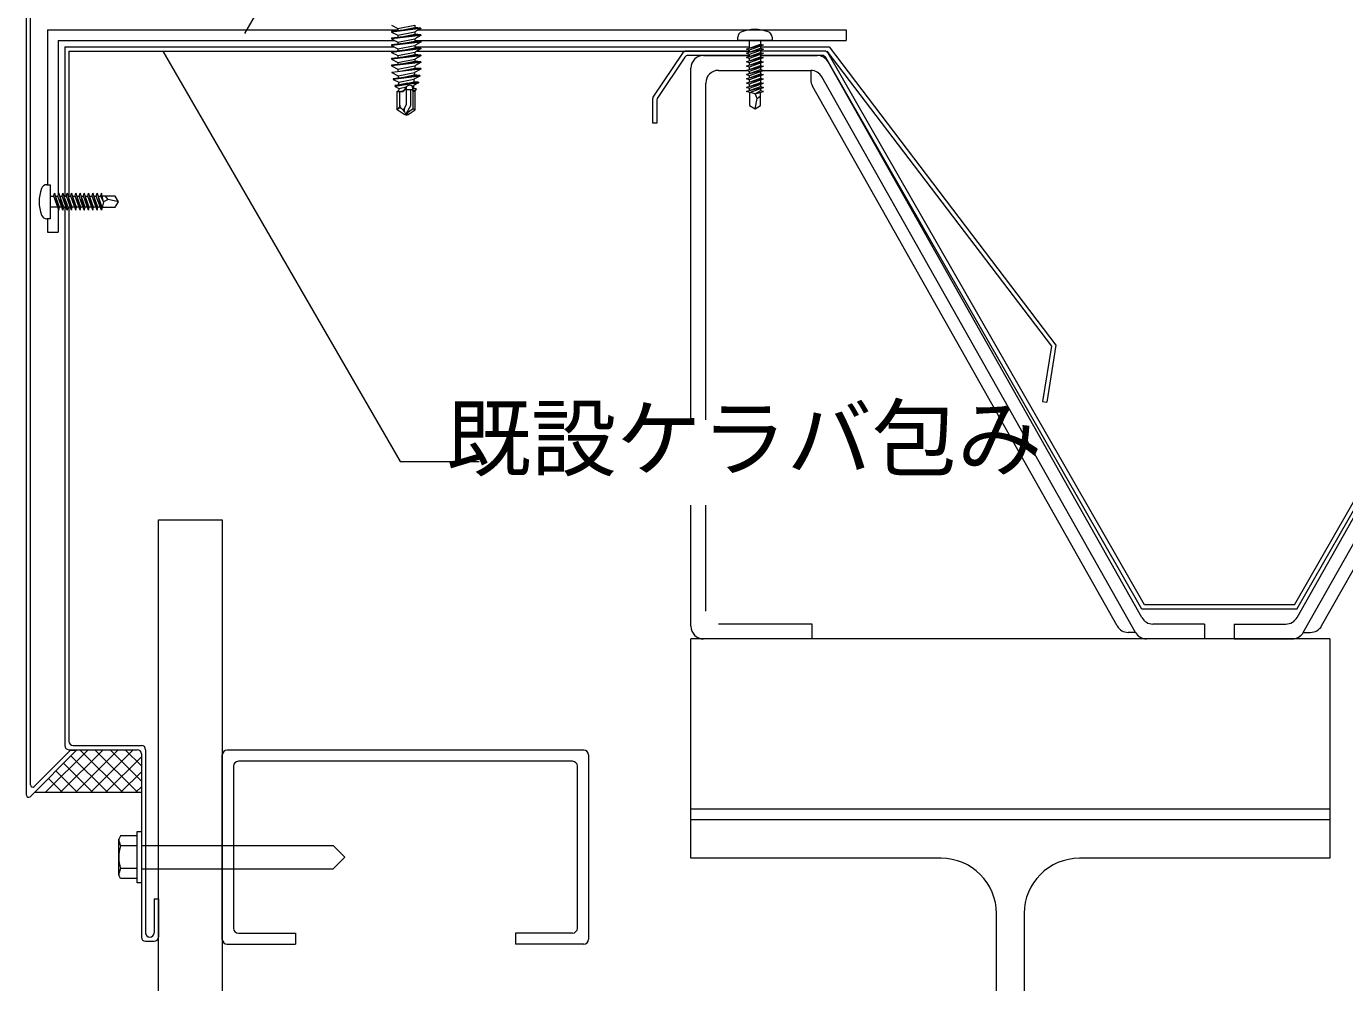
# Model space of a CAD drawing. Units: millimetres, scale not verified. Extents: x -675 to 675, y -471 to 460.
# Drawn here: x -359.3 to -49.9, y -89.6 to 134.9 of the extents above; entities that cross this region are included whole.
import ezdxf
from ezdxf.enums import TextEntityAlignment as Align

# ---------------------------------------------------------------- set-up
doc = ezdxf.new("R2010")
doc.units = ezdxf.units.MM
doc.header["$LTSCALE"] = 5
for name, color, linetype, lineweight in [('1-0_芯・寸法線', 7, 'Continuous', 9), ('1-2_ハッチング', 7, 'Continuous', 9), ('1-5_ＦＬ鋼板・ディスク', 7, 'Continuous', 9), ('1-6_アンカー類', 4, 'Continuous', 9), ('1-7_設備', 7, 'Continuous', 9), ('1-8_下地など', 7, 'Continuous', 9), ('1-9_下地鋼板', 1, 'Continuous', 9), ('1-A_元図・躯体', 7, 'Continuous', 9), ('1-B_その他', 4, 'Continuous', 9), ('1-C_アンカー類2', 7, 'Continuous', 9)]:
    doc.layers.add(name, color=color, linetype=linetype, lineweight=lineweight)
doc.styles.add('ＭＳ ゴシック', font='')
doc.styles.get('ＭＳ ゴシック').set_extended_font_data('MS Gothic')

msp = doc.modelspace()

# ---------------------------------------------------------------- linework, layer by layer
at = {"layer": '1-0_芯・寸法線'}
for p, q in [((-308.063, 133.305), (-246.215, 240.194)), ((-327.341, 129.115), (-271.618, 32.812)), ((-271.618, 32.812), (-253.071, 32.812))]:
    msp.add_line(p, q, dxfattribs=at)
at = {"layer": '1-2_ハッチング'}
for p, q in [((-205.302, 128.675), (-212.13, 118.579)), ((-204.771, 127.675), (-211.13, 118.273)), ((-189.583, 129.115), (-204.474, 129.115)), ((-189.583, 128.115), (-203.943, 128.115)), ((-171.981, 129.115), (-186.983, 129.115)), ((-172.56, 128.115), (-186.983, 128.115)), ((-97.455, -1.885), (-171.693, 127.613)), ((-96.876, -0.885), (-171.113, 128.613)), ((-61.657, -0.885), (12.58, 128.613)), ((-61.078, -1.885), (13.16, 127.613)), ((-61.078, -1.885), (-97.455, -1.885)), ((-61.657, -0.885), (-96.876, -0.885))]:
    msp.add_line(p, q, dxfattribs=at)
msp.add_lwpolyline([(-211.302, 117.713), (-211.302, 112.226), (-212.302, 112.226), (-212.302, 118.019)], dxfattribs=at)
for centre, start, end in [((-204.474, 128.115), 90, 145.928), ((-203.943, 127.115), 90, 145.928), ((-172.56, 127.115), 29.824, 90), ((-171.981, 128.115), 29.824, 90), ((-211.302, 118.019), 145.928, 180), ((-210.302, 117.713), 145.928, 180)]:
    msp.add_arc(centre, 1, start, end, dxfattribs=at)
at = {"layer": '1-5_ＦＬ鋼板・ディスク'}
for p, q in [((-359.345, -45.583), (-359.345, 172.115)), ((-358.345, -43.169), (-358.345, 172.115)), ((-358.491, -45.936), (-347.594, -35.039)), ((-357.491, -43.522), (-349.008, -35.039)), ((-349.008, -35.039), (-347.594, -35.039))]:
    msp.add_line(p, q, dxfattribs=at)
for centre in [(-357.845, -43.169), (-358.845, -45.583)]:
    msp.add_arc(centre, 0.5, 180, 315, dxfattribs=at)
at = {"layer": '1-6_アンカー類'}
for p, q in [((-266.725, 134.556), (-273.625, 133.761)), ((-266.725, 134.406), (-273.625, 133.611)), ((-273.625, 133.761), (-273.625, 133.611)), ((-272.175, 134.43), (-272.175, 133.928)), ((-271.693, 133.984), (-268.175, 134.683)), ((-271.693, 132.394), (-268.175, 133.093)), ((-268.175, 135.225), (-268.175, 134.683)), ((-266.725, 134.556), (-268.175, 134.683)), ((-266.725, 134.406), (-268.175, 133.635)), ((-268.175, 133.635), (-268.175, 133.093)), ((-266.725, 132.966), (-268.175, 133.093)), ((-266.725, 134.556), (-266.725, 134.406)), ((-266.725, 132.966), (-273.625, 132.171)), ((-266.725, 132.816), (-273.625, 132.021)), ((-273.625, 132.171), (-273.625, 132.021)), ((-273.625, 132.021), (-272.175, 131.25)), ((-266.725, 131.376), (-273.625, 130.581)), ((-266.725, 131.226), (-273.625, 130.431)), ((-273.625, 130.581), (-273.625, 130.431)), ((-272.175, 132.84), (-272.175, 132.338)), ((-272.175, 131.25), (-268.175, 132.045)), ((-272.175, 131.25), (-272.175, 130.748)), ((-271.693, 130.804), (-268.175, 131.503)), ((-266.725, 132.816), (-268.175, 132.045)), ((-268.175, 132.045), (-268.175, 131.503)), ((-266.725, 131.376), (-268.175, 131.503)), ((-266.725, 131.226), (-268.175, 130.455)), ((-268.175, 130.455), (-268.175, 129.913)), ((-266.725, 132.966), (-266.725, 132.816)), ((-266.725, 131.376), (-266.725, 131.226)), ((-192.283, 131.615), (-192.289, 132.421)), ((-189.583, 129.864), (-189.583, 131.615)), ((-186.983, 131.615), (-186.983, 130.79)), ((-186.983, 130.366), (-186.983, 129.79)), ((-266.725, 129.786), (-273.625, 128.991)), ((-266.725, 129.636), (-273.625, 128.841)), ((-273.625, 128.991), (-273.625, 128.841)), ((-266.725, 128.196), (-273.625, 127.401)), ((-266.725, 128.046), (-273.625, 127.251)), ((-273.625, 127.401), (-273.625, 127.251)), ((-272.175, 129.66), (-272.175, 129.158)), ((-272.175, 128.07), (-272.175, 127.568)), ((-271.693, 129.214), (-268.175, 129.913)), ((-271.693, 127.624), (-268.175, 128.323)), ((-266.725, 129.786), (-268.175, 129.913)), ((-266.725, 129.636), (-268.175, 128.865)), ((-268.175, 128.865), (-268.175, 128.323)), ((-266.725, 128.196), (-268.175, 128.323)), ((-266.725, 128.046), (-268.175, 127.275)), ((-268.175, 127.275), (-268.175, 126.733)), ((-266.725, 129.786), (-266.725, 129.636)), ((-266.725, 128.196), (-266.725, 128.046)), ((-190.283, 129.615), (-189.583, 129.44)), ((-190.283, 128.615), (-189.583, 128.44)), ((-190.283, 127.615), (-189.583, 127.44)), ((-189.583, 128.864), (-189.583, 129.44)), ((-189.583, 127.864), (-189.583, 128.44)), ((-189.583, 126.864), (-189.583, 127.44)), ((-186.983, 129.366), (-186.983, 128.79)), ((-186.983, 128.366), (-186.983, 127.79)), ((-186.983, 127.366), (-186.983, 126.79)), ((-266.725, 126.606), (-273.625, 125.811)), ((-266.725, 126.456), (-273.625, 125.661)), ((-273.625, 125.811), (-273.625, 125.661)), ((-273.531, 124.221), (-269.563, 124.689)), ((-273.531, 124.221), (-273.531, 124.071)), ((-272.175, 126.48), (-272.175, 125.978)), ((-272.175, 124.89), (-272.175, 124.615)), ((-272.175, 124.615), (-272.155, 124.383)), ((-271.693, 126.034), (-268.175, 126.733)), ((-271.68, 124.44), (-270.831, 124.615)), ((-270.831, 124.615), (-268.175, 125.143)), ((-266.725, 125.016), (-269.563, 124.689)), ((-268.22, 124.071), (-268.264, 123.539)), ((-266.725, 124.866), (-268.22, 124.071)), ((-266.725, 126.606), (-268.175, 126.733)), ((-266.725, 126.456), (-268.175, 125.685)), ((-268.175, 125.685), (-268.175, 125.143)), ((-266.725, 125.016), (-268.175, 125.143)), ((-266.725, 126.606), (-266.725, 126.456)), ((-266.725, 125.016), (-266.725, 124.866)), ((-190.283, 126.615), (-189.583, 126.44)), ((-190.283, 125.615), (-189.583, 125.44)), ((-190.283, 124.615), (-189.583, 124.44)), ((-189.583, 125.864), (-189.583, 126.44)), ((-189.583, 124.864), (-189.583, 125.44)), ((-189.583, 123.864), (-189.583, 124.44)), ((-186.983, 126.366), (-186.983, 125.79)), ((-186.983, 125.366), (-186.983, 124.79)), ((-186.983, 124.366), (-186.983, 123.79)), ((-266.978, 123.426), (-273.213, 122.631)), ((-266.978, 123.276), (-273.213, 122.481)), ((-273.213, 122.631), (-273.213, 122.481)), ((-268.334, 121.689), (-272.832, 121.047)), ((-272.832, 121.047), (-272.74, 120.809)), ((-268.313, 121.542), (-272.74, 120.809)), ((-272.064, 123.291), (-272.022, 122.783)), ((-271.941, 121.805), (-271.925, 121.615)), ((-271.925, 121.176), (-271.925, 121.615)), ((-271.465, 122.854), (-268.264, 123.539)), ((-269.776, 121.615), (-271.334, 121.261)), ((-270.075, 116.575), (-270.075, 120.813)), ((-269.776, 121.615), (-268.398, 121.933)), ((-268.838, 121.002), (-268.425, 121.086)), ((-268.838, 121.002), (-268.588, 120.279)), ((-267.296, 121.686), (-268.425, 121.086)), ((-268.425, 121.086), (-268.425, 120.317)), ((-268.347, 122.548), (-268.398, 121.933)), ((-267.296, 121.836), (-268.398, 121.933)), ((-266.978, 123.276), (-268.347, 122.548)), ((-268.334, 121.689), (-267.296, 121.836)), ((-268.313, 121.542), (-267.296, 121.686)), ((-266.978, 123.426), (-268.264, 123.539)), ((-267.296, 121.836), (-267.296, 121.686)), ((-266.978, 123.426), (-266.978, 123.276)), ((-190.283, 123.615), (-189.583, 123.44)), ((-190.283, 122.615), (-189.583, 122.44)), ((-190.283, 121.615), (-189.583, 121.44)), ((-189.583, 122.864), (-189.583, 123.44)), ((-189.583, 121.864), (-189.583, 122.44)), ((-189.583, 120.864), (-189.583, 121.44)), ((-186.983, 123.366), (-186.983, 122.79)), ((-186.983, 122.366), (-186.983, 121.79)), ((-186.983, 121.366), (-186.983, 120.79)), ((-272.275, 119.615), (-271.925, 119.942)), ((-272.275, 115.37), (-272.275, 119.615)), ((-272.275, 119.615), (-270.852, 119.615)), ((-271.925, 120.375), (-271.925, 119.942)), ((-271.675, 116.418), (-271.675, 119.615)), ((-271.462, 119.615), (-270.745, 119.781)), ((-271.045, 119.69), (-271.462, 119.615)), ((-270.528, 120.115), (-268.72, 120.115)), ((-269.075, 116.367), (-269.075, 120.115)), ((-267.822, 120.264), (-268.73, 120.103)), ((-268.588, 120.279), (-268.425, 120.317)), ((-267.959, 119.913), (-268.585, 119.806)), ((-268.575, 115.63), (-268.575, 119.803)), ((-267.822, 120.264), (-268.425, 120.317)), ((-268.405, 119.751), (-268.229, 119.769)), ((-268.405, 119.751), (-268.075, 119.615)), ((-267.959, 119.913), (-268.229, 119.769)), ((-268.075, 119.615), (-268.229, 119.769)), ((-268.075, 115.37), (-268.075, 119.615)), ((-267.822, 120.264), (-267.959, 119.913)), ((-190.283, 120.615), (-189.583, 120.44)), ((-189.583, 119.864), (-189.583, 120.44)), ((-189.583, 119.44), (-189.583, 116.366)), ((-188.283, 119.115), (-186.283, 119.615)), ((-188.283, 115.615), (-187.786, 118.013)), ((-187.786, 118.013), (-186.983, 118.615)), ((-186.983, 120.366), (-186.983, 119.79)), ((-186.983, 116.366), (-186.983, 119.44)), ((-272.036, 115.592), (-272.275, 115.37)), ((-270.626, 114.215), (-272.275, 115.37)), ((-271.272, 115.644), (-271.205, 115.597)), ((-270.575, 114.88), (-270.175, 114.115)), ((-270.556, 115.741), (-270.075, 116.575)), ((-270.128, 114.542), (-270.175, 114.115)), ((-270.128, 114.542), (-269.075, 116.367)), ((-270.128, 114.542), (-268.575, 115.63)), ((-269.724, 114.215), (-270.128, 114.542)), ((-269.724, 114.215), (-268.075, 115.37)), ((-268.575, 115.63), (-268.075, 115.37)), ((-270.175, 114.115), (-270.626, 114.215)), ((-270.175, 114.115), (-269.724, 114.215)), ((-353.745, 95.069), (-352.92, 95.069)), ((-352.495, 95.069), (-351.92, 95.069)), ((-351.495, 95.069), (-350.92, 95.069)), ((-350.495, 95.069), (-349.92, 95.069)), ((-349.495, 95.069), (-348.92, 95.069)), ((-348.495, 95.069), (-347.92, 95.069)), ((-347.495, 95.069), (-346.92, 95.069)), ((-346.495, 95.069), (-345.92, 95.069)), ((-345.495, 95.069), (-344.92, 95.069)), ((-344.495, 95.069), (-343.92, 95.069)), ((-343.495, 95.069), (-342.92, 95.069)), ((-342.495, 95.069), (-341.92, 95.069)), ((-341.245, 93.769), (-341.745, 95.769)), ((-338.495, 95.069), (-341.57, 95.069)), ((-340.142, 94.266), (-340.745, 95.069)), ((-337.745, 93.769), (-340.142, 94.266)), ((-353.745, 89.769), (-354.55, 89.764)), ((-351.994, 92.469), (-353.745, 92.469)), ((-351.745, 91.769), (-351.57, 92.469)), ((-350.994, 92.469), (-351.57, 92.469)), ((-350.745, 91.769), (-350.57, 92.469)), ((-349.994, 92.469), (-350.57, 92.469)), ((-349.745, 91.769), (-349.57, 92.469)), ((-348.994, 92.469), (-349.57, 92.469)), ((-348.745, 91.769), (-348.57, 92.469)), ((-347.994, 92.469), (-348.57, 92.469)), ((-347.745, 91.769), (-347.57, 92.469)), ((-346.994, 92.469), (-347.57, 92.469)), ((-346.745, 91.769), (-346.57, 92.469)), ((-345.994, 92.469), (-346.57, 92.469)), ((-345.745, 91.769), (-345.57, 92.469)), ((-344.994, 92.469), (-345.57, 92.469)), ((-344.745, 91.769), (-344.57, 92.469)), ((-343.994, 92.469), (-344.57, 92.469)), ((-343.745, 91.769), (-343.57, 92.469)), ((-342.994, 92.469), (-343.57, 92.469)), ((-342.745, 91.769), (-342.57, 92.469)), ((-341.994, 92.469), (-342.57, 92.469)), ((-341.57, 92.469), (-338.495, 92.469)), ((-337.218, -55.138), (-337.675, -55.93)), ((-333.345, -55.138), (-337.218, -55.138)), ((-333.345, -66.138), (-333.345, -54.138)), ((-337.675, -64.347), (-337.675, -55.93)), ((-333.345, -57.474), (-337.218, -57.474)), ((-332.345, -57.385), (-287.345, -57.385)), ((-287.345, -57.385), (-284.591, -60.138)), ((-337.218, -65.138), (-337.675, -64.347)), ((-333.345, -62.803), (-337.218, -62.803)), ((-333.345, -65.138), (-337.218, -65.138))]:
    msp.add_line(p, q, dxfattribs=at)
for points in [[(-273.625, 135.201), (-272.175, 134.43), (-268.175, 135.225)], [(-273.625, 133.611), (-272.175, 132.84), (-268.175, 133.635)], [(-273.625, 130.431), (-272.175, 129.66), (-268.175, 130.455)], [(-184.283, 132.421), (-184.283, 131.615), (-192.283, 131.615)], [(-189.583, 129.44), (-186.283, 130.615), (-190.283, 129.615), (-186.983, 130.79), (-186.283, 130.615)], [(-273.625, 128.841), (-272.175, 128.07), (-268.175, 128.865)], [(-273.625, 127.251), (-272.175, 126.48), (-268.175, 127.275)], [(-189.583, 128.44), (-186.283, 129.615), (-190.283, 128.615), (-186.983, 129.79), (-186.283, 129.615)], [(-189.583, 127.44), (-186.283, 128.615), (-190.283, 127.615), (-186.983, 128.79), (-186.283, 128.615)], [(-189.583, 126.44), (-186.283, 127.615), (-190.283, 126.615), (-186.983, 127.79), (-186.283, 127.615)], [(-273.625, 125.661), (-272.175, 124.89), (-268.175, 125.685)], [(-266.725, 124.866), (-269.546, 124.541), (-273.531, 124.071)], [(-273.531, 124.071), (-272.064, 123.291), (-268.22, 124.071)], [(-189.583, 125.44), (-186.283, 126.615), (-190.283, 125.615), (-186.983, 126.79), (-186.283, 126.615)], [(-189.583, 124.44), (-186.283, 125.615), (-190.283, 124.615), (-186.983, 125.79), (-186.283, 125.615)], [(-189.583, 123.44), (-186.283, 124.615), (-190.283, 123.615), (-186.983, 124.79), (-186.283, 124.615)], [(-273.213, 122.481), (-271.941, 121.805), (-268.347, 122.548)], [(-272.74, 120.809), (-271.925, 120.375), (-270.121, 120.741)], [(-268.838, 121.002), (-269.456, 121.164), (-270.075, 120.813), (-270.852, 119.615)], [(-189.583, 122.44), (-186.283, 123.615), (-190.283, 122.615), (-186.983, 123.79), (-186.283, 123.615)], [(-189.583, 121.44), (-186.283, 122.615), (-190.283, 121.615), (-186.983, 122.79), (-186.283, 122.615)], [(-189.583, 120.44), (-186.283, 121.615), (-190.283, 120.615), (-186.983, 121.79), (-186.283, 121.615)], [(-189.583, 119.44), (-186.283, 120.615), (-190.283, 119.615), (-186.983, 120.79), (-186.283, 120.615)], [(-270.745, 119.781), (-271.045, 119.69), (-270.852, 119.615)], [(-268.405, 119.751), (-268.585, 119.806), (-268.73, 120.103), (-268.588, 120.279)], [(-187.786, 118.013), (-188.283, 119.115), (-190.283, 119.615)], [(-186.283, 119.615), (-186.983, 119.79), (-188.283, 119.115)], [(-189.583, 116.366), (-188.283, 115.615), (-186.983, 116.366)], [(-354.55, 97.769), (-353.745, 97.769), (-353.745, 89.769)], [(-351.57, 92.469), (-352.745, 95.769), (-351.745, 91.769), (-352.92, 95.069), (-352.745, 95.769)], [(-350.57, 92.469), (-351.745, 95.769), (-350.745, 91.769), (-351.92, 95.069), (-351.745, 95.769)], [(-349.57, 92.469), (-350.745, 95.769), (-349.745, 91.769), (-350.92, 95.069), (-350.745, 95.769)], [(-348.57, 92.469), (-349.745, 95.769), (-348.745, 91.769), (-349.92, 95.069), (-349.745, 95.769)], [(-347.57, 92.469), (-348.745, 95.769), (-347.745, 91.769), (-348.92, 95.069), (-348.745, 95.769)], [(-346.57, 92.469), (-347.745, 95.769), (-346.745, 91.769), (-347.92, 95.069), (-347.745, 95.769)], [(-345.57, 92.469), (-346.745, 95.769), (-345.745, 91.769), (-346.92, 95.069), (-346.745, 95.769)], [(-344.57, 92.469), (-345.745, 95.769), (-344.745, 91.769), (-345.92, 95.069), (-345.745, 95.769)], [(-343.57, 92.469), (-344.745, 95.769), (-343.745, 91.769), (-344.92, 95.069), (-344.745, 95.769)], [(-342.57, 92.469), (-343.745, 95.769), (-342.745, 91.769), (-343.92, 95.069), (-343.745, 95.769)], [(-341.57, 92.469), (-342.745, 95.769), (-341.745, 91.769), (-342.92, 95.069), (-342.745, 95.769)], [(-341.745, 95.769), (-341.92, 95.069), (-341.245, 93.769)], [(-340.142, 94.266), (-341.245, 93.769), (-341.745, 91.769)], [(-338.495, 92.469), (-337.745, 93.769), (-338.495, 95.069)], [(-333.345, -54.138), (-332.345, -54.138), (-332.345, -66.138), (-333.345, -66.138)], [(-332.345, -62.892), (-287.345, -62.892), (-284.591, -60.138)]]:
    msp.add_lwpolyline(points, dxfattribs=at)
for centre, radius, start, end in [((-190.983, 132.421), 1.306, 109.244, 180), ((-188.295, 125.28), 8.935, 69.802, 110.428), ((-185.583, 132.421), 1.3, 0, 73.305), ((-272.802, 116.418), 1.128, 312.846, 0), ((-271.621, 115.145), 0.609, 55, 132.846), ((-270.729, 116.418), 0.945, 180, 235), ((-270.946, 115.966), 0.45, 235, 330), ((-272.36, 113.946), 2.015, 27.6, 55), ((-269.783, 115.294), 0.894, 150, 207.6), ((-347.409, 93.758), 8.935, 159.802, 200.428), ((-354.55, 96.469), 1.3, 90, 163.305), ((-354.55, 91.069), 1.306, 199.244, 270), ((-332.395, -55.206), 5.329, 187.814, 205.186), ((-329.681, -60.138), 7.994, 160.529, 199.471), ((-332.395, -65.071), 5.329, 154.814, 172.186)]:
    msp.add_arc(centre, radius, start, end, dxfattribs=at)
at = {"layer": '1-7_設備'}
for p, q in [((-328.345, -395.885), (-328.345, 19.115)), ((-328.345, 19.115), (-313.345, 19.115)), ((-313.345, 19.115), (-313.345, -395.885))]:
    msp.add_line(p, q, dxfattribs=at)
at = {"layer": '1-8_下地など'}
for p, q in [((-200.345, 128.115), (-189.583, 128.115)), ((-186.983, 128.115), (-173.728, 128.115)), ((-203.345, 42.527), (-203.345, 125.115)), ((-196.845, 124.615), (-190.283, 124.615)), ((-186.283, 124.615), (-175.197, 124.615)), ((-175.197, 124.615), (-175.197, 122.403)), ((-97.494, -3.859), (-171.115, 126.59)), ((-61.039, -3.859), (12.582, 126.59)), ((-199.845, 42.527), (-199.845, 121.615)), ((-103.269, -5.834), (-174.81, 120.929)), ((-98.963, -7.359), (-172.585, 123.09)), ((-59.57, -7.359), (14.052, 123.09)), ((-55.264, -5.834), (16.277, 120.929)), ((-203.345, -5.885), (-203.345, 22.527)), ((-199.845, -2.385), (-199.845, 22.527)), ((-174.845, -5.385), (-196.845, -5.385)), ((-174.845, -8.885), (-174.845, -5.385)), ((-82.767, -5.385), (-94.881, -5.385)), ((-82.767, -5.385), (-82.767, -8.885)), ((-75.767, -5.385), (-63.652, -5.385)), ((-98.963, -7.359), (-100.656, -7.359)), ((-82.767, -8.885), (-96.351, -8.885)), ((-59.57, -7.359), (-57.877, -7.359))]:
    msp.add_line(p, q, dxfattribs=at)
msp.add_lwpolyline([(-75.767, -5.385), (-75.767, -8.885), (-62.182, -8.885)], dxfattribs=at)
for centre, start, end in [((-200.345, 125.115), 90, 180), ((-173.728, 125.115), 29.439, 90), ((-196.845, 121.615), 90, 180), ((-175.197, 121.615), 29.439, 90), ((-172.197, 122.403), 180, 209.439), ((-200.345, -5.885), 180, 270), ((-100.656, -4.359), 209.439, 270), ((-94.881, -2.385), 209.439, 270), ((-63.652, -2.385), 270, 330.561), ((-57.877, -4.359), 270, 330.561), ((-96.351, -5.885), 209.439, 270), ((-62.182, -5.885), 270, 330.561)]:
    msp.add_arc(centre, 3, start, end, dxfattribs=at)
at = {"layer": '1-9_下地鋼板'}
for p, q in [((-354.345, 134.115), (-354.345, 97.769)), ((-354.345, 134.115), (-272.175, 134.115)), ((-267.272, 134.115), (-166.845, 134.115)), ((-166.845, 134.115), (-166.845, 131.615)), ((-351.845, 131.615), (-351.845, 95.369)), ((-351.845, 131.615), (-272.861, 131.615)), ((-268.175, 131.615), (-166.845, 131.615)), ((-354.345, 89.765), (-354.345, 86.615)), ((-351.845, 92.05), (-351.845, 86.615)), ((-354.345, 86.615), (-351.845, 86.615))]:
    msp.add_line(p, q, dxfattribs=at)
at = {"layer": '1-A_元図・躯体'}
for p, q in [((-53.345, -8.885), (-203.345, -8.885)), ((-313.345, -79.438), (-313.345, -36.131)), ((-228.491, -34.985), (-312.198, -34.985)), ((-227.345, -36.131), (-227.345, -79.438)), ((-310.707, -38.769), (-310.707, -76.801)), ((-231.129, -37.622), (-309.561, -37.622)), ((-229.982, -76.801), (-229.982, -38.769)), ((-53.345, -48.885), (-203.345, -48.885)), ((-53.345, -51.385), (-203.345, -51.385)), ((-131.595, -395.885), (-131.595, -73.385)), ((-125.095, -73.385), (-125.095, -395.885)), ((-231.129, -77.947), (-244.545, -77.947)), ((-244.545, -77.947), (-244.545, -80.585)), ((-312.198, -80.585), (-296.145, -80.585)), ((-228.491, -80.585), (-244.545, -80.585))]:
    msp.add_line(p, q, dxfattribs=at)
for points in [[(-144.595, -60.385), (-203.345, -60.385), (-203.345, -8.885)], [(-53.345, -8.885), (-53.345, -60.385), (-112.095, -60.385)], [(-309.561, -77.947), (-296.145, -77.947), (-296.145, -80.585)]]:
    msp.add_lwpolyline(points, dxfattribs=at)
for centre, radius, start, end in [((-312.198, -36.131), 1.147, 90, 180), ((-228.491, -36.131), 1.147, 360, 90), ((-309.561, -38.769), 1.147, 90, 180), ((-231.129, -38.769), 1.147, 360, 90), ((-144.595, -73.385), 13, 0, 90), ((-112.095, -73.385), 13, 90, 180), ((-309.561, -76.801), 1.147, 180, 270), ((-231.129, -76.801), 1.147, 270, 360), ((-312.198, -79.438), 1.147, 180, 270), ((-228.491, -79.438), 1.147, 270, 360)]:
    msp.add_arc(centre, radius, start, end, dxfattribs=at)
at = {"layer": '1-B_その他'}
for p, q in [((-354.839, -44.885), (-344.839, -34.885)), ((-351.304, -44.885), (-341.304, -34.885)), ((-340.314, -44.885), (-348.877, -36.322)), ((-347.768, -44.885), (-337.768, -34.885)), ((-336.779, -44.885), (-346.779, -34.885)), ((-344.233, -44.885), (-334.233, -34.885)), ((-333.243, -44.885), (-343.243, -34.885)), ((-340.697, -44.885), (-332.345, -36.532)), ((-332.345, -42.248), (-339.708, -34.885)), ((-332.345, -38.712), (-336.172, -34.885)), ((-347.386, -44.885), (-352.412, -39.858)), ((-343.85, -44.885), (-350.645, -38.09)), ((-337.162, -44.885), (-332.345, -40.068)), ((-350.921, -44.885), (-354.18, -41.626)), ((-357.44, -44.885), (-332.345, -44.885)), ((-333.626, -44.885), (-332.345, -43.603))]:
    msp.add_line(p, q, dxfattribs=at)
at = {"layer": '1-C_アンカー類2'}
for p, q in [((-350.345, 130.115), (-350.345, 95.069)), ((-350.345, 130.115), (-273.03, 130.115)), ((-268.175, 130.115), (-189.583, 130.115)), ((-186.983, 130.115), (-170.906, 130.115)), ((-170.906, 130.115), (-117.656, 60.125)), ((-349.345, 129.115), (-349.345, 95.069)), ((-349.345, 129.115), (-272.549, 129.115)), ((-267.705, 129.115), (-189.583, 129.115)), ((-171.401, 129.115), (-118.711, 59.859)), ((-350.345, 92.469), (-350.345, -33.885)), ((-349.345, 92.469), (-349.345, -32.885)), ((-118.711, 59.859), (-120.766, 46.838)), ((-117.656, 60.125), (-119.778, 46.682)), ((-120.766, 46.838), (-119.778, 46.682)), ((-348.345, -33.885), (-332.345, -33.885)), ((-349.345, -34.885), (-333.345, -34.885)), ((-332.345, -35.885), (-332.345, -78.885)), ((-331.345, -34.885), (-331.345, -77.885)), ((-329.345, -69.885), (-329.345, -77.885)), ((-329.345, -69.885), (-328.345, -69.885)), ((-328.345, -69.885), (-328.345, -78.885)), ((-331.345, -79.885), (-329.345, -79.885))]:
    msp.add_line(p, q, dxfattribs=at)
for centre, start, end in [((-349.345, -33.885), 180, 270), ((-348.345, -32.885), 180, 270), ((-332.345, -34.885), 0, 90), ((-333.345, -35.885), 0, 90), ((-331.345, -78.885), 180, 270), ((-330.345, -77.885), 180, 270), ((-330.345, -77.885), 270, 0), ((-329.345, -78.885), 270, 0)]:
    msp.add_arc(centre, 1, start, end, dxfattribs=at)

# ---------------------------------------------------------------- texts
at = {"layer": '1-0_芯・寸法線', "style": 'ＭＳ ゴシック'}
msp.add_text('既設ケラバ包み', height=14.66, dxfattribs=at).set_placement((-260.815, 26.486), align=Align.BOTTOM_LEFT)

doc.saveas('drawing.dxf')
